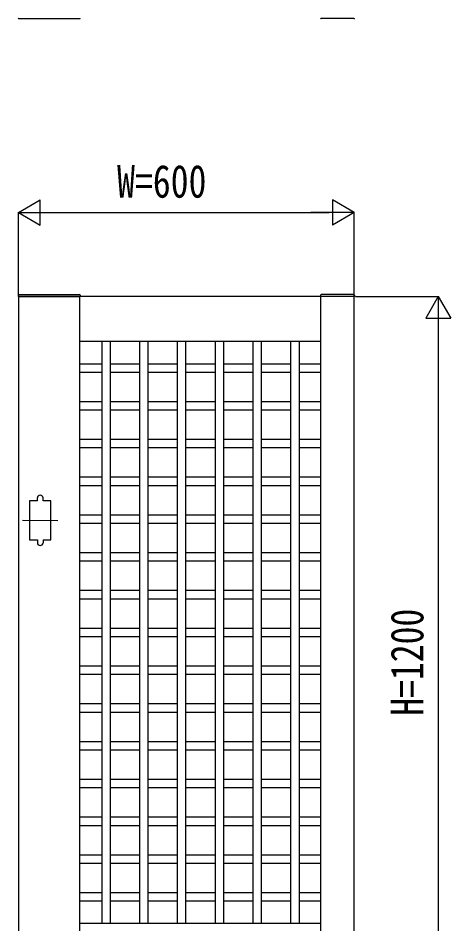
# Model space of a CAD drawing. Units: millimetres, scale not verified. Extents: x -8410 to 8410, y -5940 to 5940.
# Drawn here: x -1810 to -1037, y 829 to 2447 of the extents above; entities that cross this region are included whole.
import ezdxf
from ezdxf.enums import TextEntityAlignment as Align

# ---------------------------------------------------------------- set-up
doc = ezdxf.new("R2010")
doc.units = ezdxf.units.MM
doc.header["$LTSCALE"] = 30
for name, color, linetype in [('0-2_YKK_11', 7, 'Continuous'), ('0-3_YKK_11E', 7, 'Continuous'), ('0-4_YKK_A1', 4, 'Continuous'), ('0-5_YKK_D', 6, 'Continuous')]:
    doc.layers.add(name, color=color, linetype=linetype)
doc.styles.add('ＭＳ ゴシック', font='')
doc.styles.get('ＭＳ ゴシック').set_extended_font_data('MS Gothic')

msp = doc.modelspace()

# ---------------------------------------------------------------- linework, layer by layer
at = {"layer": '0-2_YKK_11'}
for p, q in [((-1699.96, 750), (-1699.96, 1950)), ((-1269.96, 750), (-1269.96, 1950)), ((-1699.96, 1870), (-1269.96, 1870)), ((-1699.96, 830), (-1269.96, 830))]:
    msp.add_line(p, q, dxfattribs=at)
msp.add_lwpolyline([(-1809.96, 1950), (-1809.96, 750), (-1209.96, 750), (-1209.96, 1950)], close=True, dxfattribs=at)
at = {"layer": '0-3_YKK_11E'}
for p, q in [((-1661.21, 1870), (-1661.21, 830)), ((-1646.21, 1870), (-1646.21, 830)), ((-1593.71, 1870), (-1593.71, 830)), ((-1578.71, 1870), (-1578.71, 830)), ((-1526.21, 1870), (-1526.21, 830)), ((-1511.21, 1870), (-1511.21, 830)), ((-1458.71, 1870), (-1458.71, 830)), ((-1443.71, 1870), (-1443.71, 830)), ((-1391.21, 1870), (-1391.21, 830)), ((-1376.21, 1870), (-1376.21, 830)), ((-1323.71, 1870), (-1323.71, 830)), ((-1308.71, 1870), (-1308.71, 830)), ((-1661.21, 1829.4), (-1699.96, 1829.4)), ((-1593.71, 1829.4), (-1646.21, 1829.4)), ((-1526.21, 1829.4), (-1578.71, 1829.4)), ((-1458.71, 1829.4), (-1511.21, 1829.4)), ((-1391.21, 1829.4), (-1443.71, 1829.4)), ((-1323.71, 1829.4), (-1376.21, 1829.4)), ((-1269.96, 1829.4), (-1308.71, 1829.4)), ((-1661.21, 1814.4), (-1699.96, 1814.4)), ((-1593.71, 1814.4), (-1646.21, 1814.4)), ((-1526.21, 1814.4), (-1578.71, 1814.4)), ((-1458.71, 1814.4), (-1511.21, 1814.4)), ((-1391.21, 1814.4), (-1443.71, 1814.4)), ((-1323.71, 1814.4), (-1376.21, 1814.4)), ((-1269.96, 1814.4), (-1308.71, 1814.4)), ((-1661.21, 1761.9), (-1699.96, 1761.9)), ((-1593.71, 1761.9), (-1646.21, 1761.9)), ((-1526.21, 1761.9), (-1578.71, 1761.9)), ((-1458.71, 1761.9), (-1511.21, 1761.9)), ((-1391.21, 1761.9), (-1443.71, 1761.9)), ((-1323.71, 1761.9), (-1376.21, 1761.9)), ((-1269.96, 1761.9), (-1308.71, 1761.9)), ((-1661.21, 1746.9), (-1699.96, 1746.9)), ((-1593.71, 1746.9), (-1646.21, 1746.9)), ((-1526.21, 1746.9), (-1578.71, 1746.9)), ((-1458.71, 1746.9), (-1511.21, 1746.9)), ((-1391.21, 1746.9), (-1443.71, 1746.9)), ((-1323.71, 1746.9), (-1376.21, 1746.9)), ((-1269.96, 1746.9), (-1308.71, 1746.9)), ((-1661.21, 1694.4), (-1699.96, 1694.4)), ((-1593.71, 1694.4), (-1646.21, 1694.4)), ((-1526.21, 1694.4), (-1578.71, 1694.4)), ((-1458.71, 1694.4), (-1511.21, 1694.4)), ((-1391.21, 1694.4), (-1443.71, 1694.4)), ((-1323.71, 1694.4), (-1376.21, 1694.4)), ((-1269.96, 1694.4), (-1308.71, 1694.4)), ((-1661.21, 1679.4), (-1699.96, 1679.4)), ((-1593.71, 1679.4), (-1646.21, 1679.4)), ((-1526.21, 1679.4), (-1578.71, 1679.4)), ((-1458.71, 1679.4), (-1511.21, 1679.4)), ((-1391.21, 1679.4), (-1443.71, 1679.4)), ((-1323.71, 1679.4), (-1376.21, 1679.4)), ((-1269.96, 1679.4), (-1308.71, 1679.4)), ((-1661.21, 1626.9), (-1699.96, 1626.9)), ((-1593.71, 1626.9), (-1646.21, 1626.9)), ((-1526.21, 1626.9), (-1578.71, 1626.9)), ((-1458.71, 1626.9), (-1511.21, 1626.9)), ((-1391.21, 1626.9), (-1443.71, 1626.9)), ((-1323.71, 1626.9), (-1376.21, 1626.9)), ((-1269.96, 1626.9), (-1308.71, 1626.9)), ((-1661.21, 1611.9), (-1699.96, 1611.9)), ((-1593.71, 1611.9), (-1646.21, 1611.9)), ((-1526.21, 1611.9), (-1578.71, 1611.9)), ((-1458.71, 1611.9), (-1511.21, 1611.9)), ((-1391.21, 1611.9), (-1443.71, 1611.9)), ((-1323.71, 1611.9), (-1376.21, 1611.9)), ((-1269.96, 1611.9), (-1308.71, 1611.9)), ((-1661.21, 1559.4), (-1699.96, 1559.4)), ((-1593.71, 1559.4), (-1646.21, 1559.4)), ((-1526.21, 1559.4), (-1578.71, 1559.4)), ((-1458.71, 1559.4), (-1511.21, 1559.4)), ((-1391.21, 1559.4), (-1443.71, 1559.4)), ((-1323.71, 1559.4), (-1376.21, 1559.4)), ((-1269.96, 1559.4), (-1308.71, 1559.4)), ((-1661.21, 1544.4), (-1699.96, 1544.4)), ((-1593.71, 1544.4), (-1646.21, 1544.4)), ((-1526.21, 1544.4), (-1578.71, 1544.4)), ((-1458.71, 1544.4), (-1511.21, 1544.4)), ((-1391.21, 1544.4), (-1443.71, 1544.4)), ((-1323.71, 1544.4), (-1376.21, 1544.4)), ((-1269.96, 1544.4), (-1308.71, 1544.4)), ((-1661.21, 1491.9), (-1699.96, 1491.9)), ((-1593.71, 1491.9), (-1646.21, 1491.9)), ((-1526.21, 1491.9), (-1578.71, 1491.9)), ((-1458.71, 1491.9), (-1511.21, 1491.9)), ((-1391.21, 1491.9), (-1443.71, 1491.9)), ((-1323.71, 1491.9), (-1376.21, 1491.9)), ((-1269.96, 1491.9), (-1308.71, 1491.9)), ((-1661.21, 1476.9), (-1699.96, 1476.9)), ((-1593.71, 1476.9), (-1646.21, 1476.9)), ((-1526.21, 1476.9), (-1578.71, 1476.9)), ((-1458.71, 1476.9), (-1511.21, 1476.9)), ((-1391.21, 1476.9), (-1443.71, 1476.9)), ((-1323.71, 1476.9), (-1376.21, 1476.9)), ((-1269.96, 1476.9), (-1308.71, 1476.9)), ((-1661.21, 1424.4), (-1699.96, 1424.4)), ((-1593.71, 1424.4), (-1646.21, 1424.4)), ((-1526.21, 1424.4), (-1578.71, 1424.4)), ((-1458.71, 1424.4), (-1511.21, 1424.4)), ((-1391.21, 1424.4), (-1443.71, 1424.4)), ((-1323.71, 1424.4), (-1376.21, 1424.4)), ((-1269.96, 1424.4), (-1308.71, 1424.4)), ((-1661.21, 1409.4), (-1699.96, 1409.4)), ((-1593.71, 1409.4), (-1646.21, 1409.4)), ((-1526.21, 1409.4), (-1578.71, 1409.4)), ((-1458.71, 1409.4), (-1511.21, 1409.4)), ((-1391.21, 1409.4), (-1443.71, 1409.4)), ((-1323.71, 1409.4), (-1376.21, 1409.4)), ((-1269.96, 1409.4), (-1308.71, 1409.4)), ((-1661.21, 1356.9), (-1699.96, 1356.9)), ((-1593.71, 1356.9), (-1646.21, 1356.9)), ((-1526.21, 1356.9), (-1578.71, 1356.9)), ((-1458.71, 1356.9), (-1511.21, 1356.9)), ((-1391.21, 1356.9), (-1443.71, 1356.9)), ((-1323.71, 1356.9), (-1376.21, 1356.9)), ((-1269.96, 1356.9), (-1308.71, 1356.9)), ((-1661.21, 1341.9), (-1699.96, 1341.9)), ((-1593.71, 1341.9), (-1646.21, 1341.9)), ((-1526.21, 1341.9), (-1578.71, 1341.9)), ((-1458.71, 1341.9), (-1511.21, 1341.9)), ((-1391.21, 1341.9), (-1443.71, 1341.9)), ((-1323.71, 1341.9), (-1376.21, 1341.9)), ((-1269.96, 1341.9), (-1308.71, 1341.9)), ((-1661.21, 1289.4), (-1699.96, 1289.4)), ((-1593.71, 1289.4), (-1646.21, 1289.4)), ((-1526.21, 1289.4), (-1578.71, 1289.4)), ((-1458.71, 1289.4), (-1511.21, 1289.4)), ((-1391.21, 1289.4), (-1443.71, 1289.4)), ((-1323.71, 1289.4), (-1376.21, 1289.4)), ((-1269.96, 1289.4), (-1308.71, 1289.4)), ((-1661.21, 1274.4), (-1699.96, 1274.4)), ((-1593.71, 1274.4), (-1646.21, 1274.4)), ((-1526.21, 1274.4), (-1578.71, 1274.4)), ((-1458.71, 1274.4), (-1511.21, 1274.4)), ((-1391.21, 1274.4), (-1443.71, 1274.4)), ((-1323.71, 1274.4), (-1376.21, 1274.4)), ((-1269.96, 1274.4), (-1308.71, 1274.4)), ((-1661.21, 1221.9), (-1699.96, 1221.9)), ((-1593.71, 1221.9), (-1646.21, 1221.9)), ((-1526.21, 1221.9), (-1578.71, 1221.9)), ((-1458.71, 1221.9), (-1511.21, 1221.9)), ((-1391.21, 1221.9), (-1443.71, 1221.9)), ((-1323.71, 1221.9), (-1376.21, 1221.9)), ((-1269.96, 1221.9), (-1308.71, 1221.9)), ((-1661.21, 1206.9), (-1699.96, 1206.9)), ((-1593.71, 1206.9), (-1646.21, 1206.9)), ((-1526.21, 1206.9), (-1578.71, 1206.9)), ((-1458.71, 1206.9), (-1511.21, 1206.9)), ((-1391.21, 1206.9), (-1443.71, 1206.9)), ((-1323.71, 1206.9), (-1376.21, 1206.9)), ((-1269.96, 1206.9), (-1308.71, 1206.9)), ((-1661.21, 1154.4), (-1699.96, 1154.4)), ((-1593.71, 1154.4), (-1646.21, 1154.4)), ((-1526.21, 1154.4), (-1578.71, 1154.4)), ((-1458.71, 1154.4), (-1511.21, 1154.4)), ((-1391.21, 1154.4), (-1443.71, 1154.4)), ((-1323.71, 1154.4), (-1376.21, 1154.4)), ((-1269.96, 1154.4), (-1308.71, 1154.4)), ((-1661.21, 1139.4), (-1699.96, 1139.4)), ((-1593.71, 1139.4), (-1646.21, 1139.4)), ((-1526.21, 1139.4), (-1578.71, 1139.4)), ((-1458.71, 1139.4), (-1511.21, 1139.4)), ((-1391.21, 1139.4), (-1443.71, 1139.4)), ((-1323.71, 1139.4), (-1376.21, 1139.4)), ((-1269.96, 1139.4), (-1308.71, 1139.4)), ((-1661.21, 1086.9), (-1699.96, 1086.9)), ((-1593.71, 1086.9), (-1646.21, 1086.9)), ((-1526.21, 1086.9), (-1578.71, 1086.9)), ((-1458.71, 1086.9), (-1511.21, 1086.9)), ((-1391.21, 1086.9), (-1443.71, 1086.9)), ((-1323.71, 1086.9), (-1376.21, 1086.9)), ((-1269.96, 1086.9), (-1308.71, 1086.9)), ((-1661.21, 1071.9), (-1699.96, 1071.9)), ((-1593.71, 1071.9), (-1646.21, 1071.9)), ((-1526.21, 1071.9), (-1578.71, 1071.9)), ((-1458.71, 1071.9), (-1511.21, 1071.9)), ((-1391.21, 1071.9), (-1443.71, 1071.9)), ((-1323.71, 1071.9), (-1376.21, 1071.9)), ((-1269.96, 1071.9), (-1308.71, 1071.9)), ((-1661.21, 1019.4), (-1699.96, 1019.4)), ((-1661.21, 1004.4), (-1699.96, 1004.4)), ((-1593.71, 1019.4), (-1646.21, 1019.4)), ((-1593.71, 1004.4), (-1646.21, 1004.4)), ((-1526.21, 1019.4), (-1578.71, 1019.4)), ((-1526.21, 1004.4), (-1578.71, 1004.4)), ((-1458.71, 1019.4), (-1511.21, 1019.4)), ((-1458.71, 1004.4), (-1511.21, 1004.4)), ((-1391.21, 1019.4), (-1443.71, 1019.4)), ((-1391.21, 1004.4), (-1443.71, 1004.4)), ((-1323.71, 1019.4), (-1376.21, 1019.4)), ((-1323.71, 1004.4), (-1376.21, 1004.4)), ((-1269.96, 1019.4), (-1308.71, 1019.4)), ((-1269.96, 1004.4), (-1308.71, 1004.4)), ((-1661.21, 951.9), (-1699.96, 951.9)), ((-1593.71, 951.9), (-1646.21, 951.9)), ((-1526.21, 951.9), (-1578.71, 951.9)), ((-1458.71, 951.9), (-1511.21, 951.9)), ((-1391.21, 951.9), (-1443.71, 951.9)), ((-1323.71, 951.9), (-1376.21, 951.9)), ((-1269.96, 951.9), (-1308.71, 951.9)), ((-1661.21, 936.9), (-1699.96, 936.9)), ((-1593.71, 936.9), (-1646.21, 936.9)), ((-1526.21, 936.9), (-1578.71, 936.9)), ((-1458.71, 936.9), (-1511.21, 936.9)), ((-1391.21, 936.9), (-1443.71, 936.9)), ((-1323.71, 936.9), (-1376.21, 936.9)), ((-1269.96, 936.9), (-1308.71, 936.9)), ((-1661.21, 884.4), (-1699.96, 884.4)), ((-1593.71, 884.4), (-1646.21, 884.4)), ((-1526.21, 884.4), (-1578.71, 884.4)), ((-1458.71, 884.4), (-1511.21, 884.4)), ((-1391.21, 884.4), (-1443.71, 884.4)), ((-1323.71, 884.4), (-1376.21, 884.4)), ((-1269.96, 884.4), (-1308.71, 884.4)), ((-1661.21, 869.4), (-1699.96, 869.4)), ((-1593.71, 869.4), (-1646.21, 869.4)), ((-1526.21, 869.4), (-1578.71, 869.4)), ((-1458.71, 869.4), (-1511.21, 869.4)), ((-1391.21, 869.4), (-1443.71, 869.4)), ((-1323.71, 869.4), (-1376.21, 869.4)), ((-1269.96, 869.4), (-1308.71, 869.4))]:
    msp.add_line(p, q, dxfattribs=at)
at = {"layer": '0-4_YKK_A1'}
for p, q in [((-1809.33, 2446.5), (-1700.59, 2446.5)), ((-1210.59, 2446.5), (-1269.33, 2446.5)), ((-1810.33, 1952.55), (-1810.46, 1950)), ((-1810.46, 1950), (-1699.46, 1950)), ((-1809.33, 1953.5), (-1700.59, 1953.5)), ((-1699.59, 1952.55), (-1699.46, 1950)), ((-1270.33, 1952.55), (-1270.46, 1950)), ((-1209.46, 1950), (-1270.46, 1950)), ((-1210.59, 1953.5), (-1269.33, 1953.5)), ((-1209.59, 1952.55), (-1209.46, 1950)), ((-1775.96, 1585), (-1775.96, 1590)), ((-1765.96, 1585), (-1765.96, 1590)), ((-1739.46, 1549.4), (-1802.46, 1550)), ((-1775.96, 1515), (-1775.96, 1510)), ((-1765.96, 1515), (-1765.96, 1510))]:
    msp.add_line(p, q, dxfattribs=at)
for points in [[(-1775.96, 1585), (-1789.96, 1585), (-1789.96, 1515), (-1775.96, 1515)], [(-1765.96, 1515), (-1751.96, 1515), (-1751.96, 1585), (-1765.96, 1585)]]:
    msp.add_lwpolyline(points, dxfattribs=at)
for centre, radius, start, end in [((-1809.33, 2447.5), 1, 183, 270), ((-1700.59, 2447.5), 1, 270, 357), ((-1269.33, 2447.5), 1, 183, 270), ((-1210.59, 2447.5), 1, 270, 357), ((-1809.33, 1952.5), 1, 90, 177), ((-1700.59, 1952.5), 1, 3, 90), ((-1269.33, 1952.5), 1, 90, 177), ((-1210.59, 1952.5), 1, 3, 90), ((-1770.96, 1590), 5, 0, 180), ((-1770.96, 1510), 5, 180, 0)]:
    msp.add_arc(centre, radius, start, end, dxfattribs=at)
at = {"layer": '0-5_YKK_D'}
for p, q in [((-1809.96, 2100), (-1770.99, 2122.5)), ((-1770.99, 2077.5), (-1770.99, 2122.5)), ((-1209.96, 2100), (-1248.93, 2122.5)), ((-1248.93, 2122.5), (-1248.93, 2077.5)), ((-1809.96, 1952), (-1809.96, 2101)), ((-1809.96, 2100), (-1770.99, 2077.5)), ((-1809.96, 2100), (-1732.02, 2100)), ((-1764.96, 2100), (-1254.96, 2100)), ((-1209.96, 2100), (-1287.9, 2100)), ((-1209.96, 2100), (-1248.93, 2077.5)), ((-1209.96, 1952), (-1209.96, 2101)), ((-1207.96, 1950), (-1058.96, 1950)), ((-1059.96, 1950), (-1082.46, 1911.03)), ((-1059.96, 1950), (-1037.46, 1911.03)), ((-1059.96, 1950), (-1059.96, 1872.06)), ((-1082.46, 1911.03), (-1037.46, 1911.03)), ((-1059.96, 1905), (-1059.96, 795))]:
    msp.add_line(p, q, dxfattribs=at)

# ---------------------------------------------------------------- texts
at = {"layer": '0-5_YKK_D', "style": 'ＭＳ ゴシック', "width": 0.8}
msp.add_text('W=600', height=58.65, dxfattribs=at).set_placement((-1633.69, 2109), align=Align.BOTTOM_LEFT)
msp.add_text('H=1200', height=58.65, rotation=90, dxfattribs=at).set_placement((-1068.96, 1200.67), align=Align.BOTTOM_LEFT)

doc.saveas('drawing.dxf')
